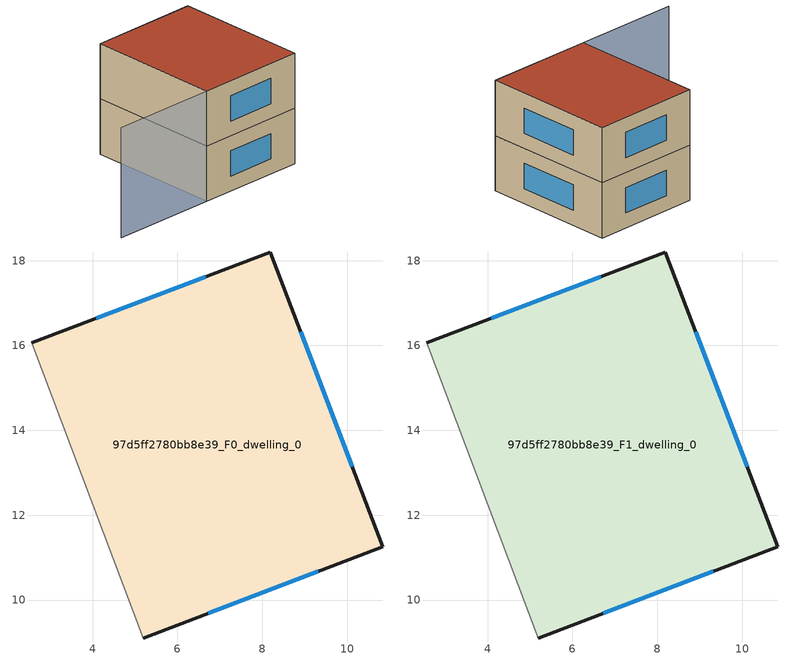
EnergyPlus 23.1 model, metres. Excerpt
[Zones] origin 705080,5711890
97d5ff2780bb8e39_F0_dwelling_0
 floor ground (EU_floor_Construction): 8.19,18.2 10.84,11.26 5.2,9.11 2.56,16.06 z0
 wall outside (EU_wall_Construction): 5.2,9.11 10.84,11.26 8.19,18.2 2.56,16.06 z0:3
 wall adiabatic (EU_wall_Construction): 2.56,16.06 5.2,9.11 z0:3
 window (EU_Window_Construction): 6.67,17.62 4.08,16.64 / 10.12,13.14 8.9,16.33 / 6.72,9.69 9.32,10.68 z0.81:2.19
97d5ff2780bb8e39_F1_dwelling_0
 floor to 97d5ff2780bb8e39_F0_dwelling_0 (EU_floor_Construction): 8.19,18.2 10.84,11.26 5.2,9.11 2.56,16.06 z3
 wall outside (EU_wall_Construction): 5.2,9.11 10.84,11.26 8.19,18.2 2.56,16.06 z3:6
 wall adiabatic (EU_wall_Construction): 2.56,16.06 5.2,9.11 z3:6
 window (EU_Window_Construction): 6.67,17.62 4.08,16.64 / 10.12,13.14 8.9,16.33 / 6.72,9.69 9.32,10.68 z3.81:5.19
 roof outside (EU_roof_Construction): 10.84,11.26 8.19,18.2 2.56,16.06 5.2,9.11 z6
shading: 2.56,16.06 5.2,9.11 / 5.2,9.11 -0.27,7.03 z0:6
[Building]
EU S2 Campaign: North Axis=0; Terrain=City; Solar Distribution=FullExterior
[Site:Location]
London: Latitude=51.5; Longitude=-0.5; Time Zone=0; Elevation=25
[SizingPeriod:WeatherFileDays]
AnnualSizingPeriod: Begin Month=1; Begin Day of Month=1; End Month=12; End Day of Month=31; Day of Week for Start Day=Monday; Use Weather File Daylight Saving Period=No; Use Weather File Rain and Snow Indicators=No
[MATERIAL]
EU_InternalMass_Material: Roughness=MediumRough; Thickness=0.1; Conductivity=1; Density=1800; Specific Heat=900; Thermal Absorptance=0.9; Solar Absorptance=0.7; Visible Absorptance=0.7
[MATERIAL:NOMASS] Roughness=MediumRough; Thermal Absorptance=0.9; Solar Absorptance=0.7; Visible Absorptance=0.7
Name | Thermal Resistance
EU_wall_NoMass | 0.727863
EU_roof_NoMass | 0.773354
EU_floor_NoMass | 1.79329
[WINDOWMATERIAL:SIMPLEGLAZINGSYSTEM]
EU_Window_SimpleGlazing: UFactor=2.58614; Solar Heat Gain Coefficient=0.76; Visible Transmittance=0.76
[CONSTRUCTION]
EU_wall_Construction: EU_wall_NoMass
EU_roof_Construction: EU_roof_NoMass
EU_floor_Construction: EU_floor_NoMass
EU_Window_Construction: EU_Window_SimpleGlazing
EU_InternalMass_Construction: EU_InternalMass_Material
[ZONE] Type=1; Multiplier=1; Ceiling Height=autocalculate; Floor Area=autocalculate; Part of Total Floor Area=Yes
Name | Volume
97d5ff2780bb8e39_F0_dwelling_0 | 134.506
97d5ff2780bb8e39_F1_dwelling_0 | 134.507
[INTERNALMASS] Construction=EU_InternalMass_Construction; Surface Area=44.8358
Name | Zone or ZoneList
97d5ff2780bb8e39_F0_dwelling_0_EU_InternalMass | 97d5ff2780bb8e39_F0_dwelling_0
97d5ff2780bb8e39_F1_dwelling_0_EU_InternalMass | 97d5ff2780bb8e39_F1_dwelling_0
[OTHEREQUIPMENT] Fuel Type=Electricity; Design Level Calculation Method=Watts/Area; Power per Zone Floor Area=1; Fraction Latent=0; Fraction Radiant=0; Fraction Lost=0; Carbon Dioxide Generation Rate=0; EndUse Subcategory=EU_Step8_InternalGains
Name | Zone or ZoneList or Space or SpaceList | Schedule
EU_Step8_InternalGain_97d5ff2780bb8e39_F0_dwelling_0_f000 | 97d5ff2780bb8e39_F0_dwelling_0 | EU_Step8_GainSchedule_97d5ff2780bb8e39_F0_dwelling_0_f000
EU_Step8_InternalGain_97d5ff2780bb8e39_F1_dwelling_0_f000 | 97d5ff2780bb8e39_F1_dwelling_0 | EU_Step8_GainSchedule_97d5ff2780bb8e39_F1_dwelling_0_f000
[ZONEVENTILATION:DESIGNFLOWRATE] Schedule=EU_AlwaysOn; Design Flow Rate Calculation Method=AirChanges/Hour; Air Changes per Hour=0.484901; Ventilation Type=Natural; Fan Pressure Rise=0; Fan Total Efficiency=1; Constant Term Coefficient=1; Temperature Term Coefficient=0; Velocity Term Coefficient=0; Velocity Squared Term Coefficient=0; Minimum Indoor Temperature=-100; Maximum Indoor Temperature=100; Delta Temperature=-100; Minimum Outdoor Temperature=-100; Maximum Outdoor Temperature=100; Maximum Wind Speed=40
Name | Zone or ZoneList or Space or SpaceList
EU_ConstantAir_97d5ff2780bb8e39_F0_dwelling_0 | 97d5ff2780bb8e39_F0_dwelling_0
EU_ConstantAir_97d5ff2780bb8e39_F1_dwelling_0 | 97d5ff2780bb8e39_F1_dwelling_0
[HVACTEMPLATE:THERMOSTAT] Constant Heating Setpoint=20; Constant Cooling Setpoint=50
EU_HeatOnly_97d5ff2780bb8e39_F0_dwelling_0; EU_HeatOnly_97d5ff2780bb8e39_F1_dwelling_0
[HVACTEMPLATE:ZONE:IDEALLOADSAIRSYSTEM] System Availability Schedule=EU_AlwaysOn; Maximum Heating Supply Air Temperature=50; Minimum Cooling Supply Air Temperature=13; Maximum Heating Supply Air Humidity Ratio=0.0156; Minimum Cooling Supply Air Humidity Ratio=0.0077; Heating Limit=NoLimit; Cooling Limit=NoLimit; Heating Availability Schedule=EU_AlwaysOn; Cooling Availability Schedule=EU_CoolingOff; Dehumidification Control Type=ConstantSensibleHeatRatio; Cooling Sensible Heat Ratio=0.7; Dehumidification Setpoint=60; Humidification Control Type=None; Humidification Setpoint=30; Outdoor Air Method=None; Outdoor Air Flow Rate per Person=0.00944; Outdoor Air Flow Rate per Zone Floor Area=0; Outdoor Air Flow Rate per Zone=0; Demand Controlled Ventilation Type=None; Outdoor Air Economizer Type=NoEconomizer; Heat Recovery Type=None; Sensible Heat Recovery Effectiveness=0.7; Latent Heat Recovery Effectiveness=0.65
Name | Template Thermostat
97d5ff2780bb8e39_F0_dwelling_0 | EU_HeatOnly_97d5ff2780bb8e39_F0_dwelling_0
97d5ff2780bb8e39_F1_dwelling_0 | EU_HeatOnly_97d5ff2780bb8e39_F1_dwelling_0
[SIZING:ZONE] Zone Cooling Design Supply Air Temperature Input Method=SupplyAirTemperature; Zone Cooling Design Supply Air Temperature=13; Zone Heating Design Supply Air Temperature Input Method=SupplyAirTemperature; Zone Heating Design Supply Air Temperature=50; Zone Cooling Design Supply Air Humidity Ratio=0.008; Zone Heating Design Supply Air Humidity Ratio=0.008; Cooling Design Air Flow Method=DesignDay; Cooling Design Air Flow Rate=0; Cooling Minimum Air Flow per Zone Floor Area=0.000762; Cooling Minimum Air Flow=0; Cooling Minimum Air Flow Fraction=0.2; Heating Design Air Flow Method=DesignDay; Heating Design Air Flow Rate=0; Heating Maximum Air Flow per Zone Floor Area=0.002032; Heating Maximum Air Flow=0.141576; Heating Maximum Air Flow Fraction=0.3; Account for Dedicated Outdoor Air System=No; Dedicated Outdoor Air System Control Strategy=NeutralSupplyAir; Dedicated Outdoor Air Low Setpoint Temperature for Design=autosize; Dedicated Outdoor Air High Setpoint Temperature for Design=autosize; Zone Load Sizing Method=Sensible Load Only No Latent Load; Zone Latent Cooling Design Supply Air Humidity Ratio Input Method=HumidityRatioDifference; Zone Cooling Design Supply Air Humidity Ratio Difference=0.005; Zone Latent Heating Design Supply Air Humidity Ratio Input Method=HumidityRatioDifference; Zone Humidification Design Supply Air Humidity Ratio Difference=0.005
97d5ff2780bb8e39_F0_dwelling_0; 97d5ff2780bb8e39_F1_dwelling_0
[SCHEDULE:CONSTANT]
Name | Hourly Value
EU_AlwaysOn | 1
EU_CoolingOff | 0
[SCHEDULE:FILE] Column Number=1; Rows to Skip at Top=0; Number of Hours of Data=8760; Column Separator=Comma; Interpolate to Timestep=No; Minutes per Item=60; Adjust Schedule for Daylight Savings=Yes
Name | File
EU_Step8_GainSchedule_97d5ff2780bb8e39_F0_dwelling_0_f000 | ../../schedules/97d5ff2780bb8e39/97d5ff2780bb8e39_F0_dwelling_0_f000_gain.csv
EU_Step8_GainSchedule_97d5ff2780bb8e39_F1_dwelling_0_f000 | ../../schedules/97d5ff2780bb8e39/97d5ff2780bb8e39_F1_dwelling_0_f000_gain.csv
